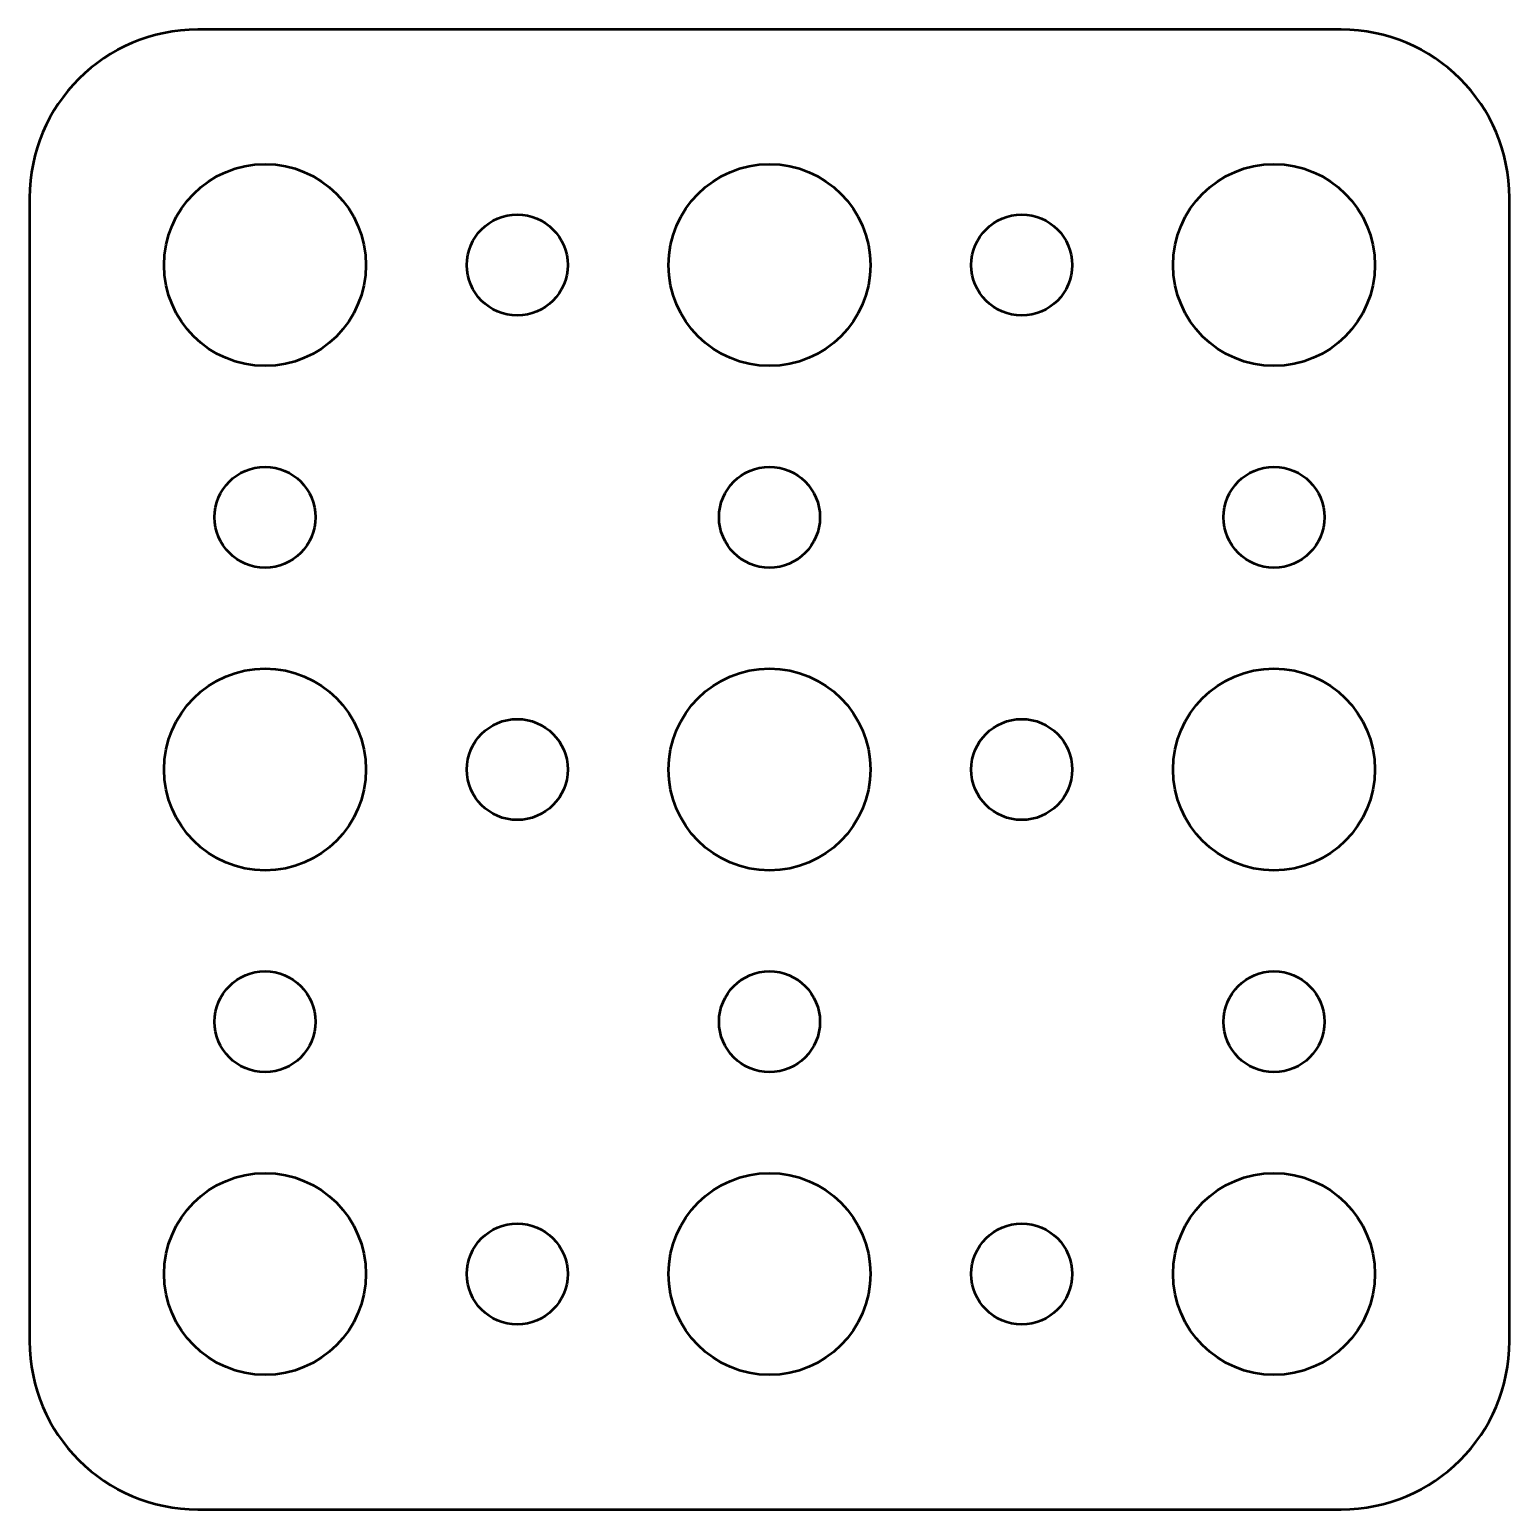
# Model space of a CAD drawing. Header units: centimetres. Extents: x -11.6 to 12.7, y -2.5 to 14.1.
# Drawn here: x 8.3 to 12.7, y -2.2 to 2.2 of the extents above; entities that cross this region are included whole.
import ezdxf

# ---------------------------------------------------------------- set-up
doc = ezdxf.new("R2010")
doc.units = ezdxf.units.CM
doc.header["$MEASUREMENT"] = 0
doc.layers.add('Layer 1', color=7, linetype='Continuous')

msp = doc.modelspace()

# ---------------------------------------------------------------- linework, layer by layer
at = {"layer": 'Layer 1', "lineweight": 53}
for centre, major_axis in [((9.00001, 1.49999), (0, 0.30001)), ((10.50001, 1.49999), (0, 0.30001)), ((12.00001, 1.49999), (0, 0.30001)), ((9.75, 1.5), (0, 0.15)), ((11.25, 1.5), (0, 0.15)), ((9, 0.75), (0, 0.15)), ((10.5, 0.75), (0, 0.15)), ((12, 0.75), (0, 0.15)), ((9.00001, -0.00001), (0, 0.30001)), ((10.50001, -0.00001), (0, 0.30001)), ((12.00001, -0.00001), (0, 0.30001)), ((9.75, 0), (0, 0.15)), ((11.25, 0), (0, 0.15)), ((9, -0.75), (0, 0.15)), ((10.5, -0.75), (0, 0.15)), ((12, -0.75), (0, 0.15)), ((9.00001, -1.50001), (0, 0.30001)), ((10.50001, -1.50001), (0, 0.30001)), ((12.00001, -1.50001), (0, 0.30001)), ((9.75, -1.5), (0, 0.15)), ((11.25, -1.5), (0, 0.15))]:
    msp.add_ellipse(centre, major_axis=major_axis, ratio=1, dxfattribs=at)
msp.add_open_spline([(8.3, -1.7), (8.3, -1.7), (8.3, 1.7), (8.3, 1.7), (8.3, 1.7), (8.3, 1.97614), (8.52386, 2.2), (8.8, 2.2), (8.8, 2.2), (8.8, 2.2), (12.2, 2.2), (12.2, 2.2), (12.2, 2.2), (12.47614, 2.2), (12.7, 1.97614), (12.7, 1.7), (12.7, 1.7), (12.7, 1.7), (12.7, -1.7), (12.7, -1.7), (12.7, -1.7), (12.7, -1.97614), (12.47614, -2.2), (12.2, -2.2), (12.2, -2.2), (12.2, -2.2), (8.8, -2.2), (8.8, -2.2), (8.8, -2.2), (8.52386, -2.2), (8.3, -1.97614), (8.3, -1.7)], degree=3, knots=[0, 0, 0, 0, 0.1111111, 0.1111111, 0.1111111, 0.1111111, 0.2222222, 0.2222222, 0.2222222, 0.2222222, 0.3333333, 0.3333333, 0.3333333, 0.3333333, 0.4444444, 0.4444444, 0.4444444, 0.4444444, 0.5555556, 0.5555556, 0.5555556, 0.5555556, 0.6666667, 0.6666667, 0.6666667, 0.6666667, 0.7777778, 0.7777778, 0.7777778, 0.7777778, 1, 1, 1, 1], dxfattribs=at)

doc.saveas('drawing.dxf')
